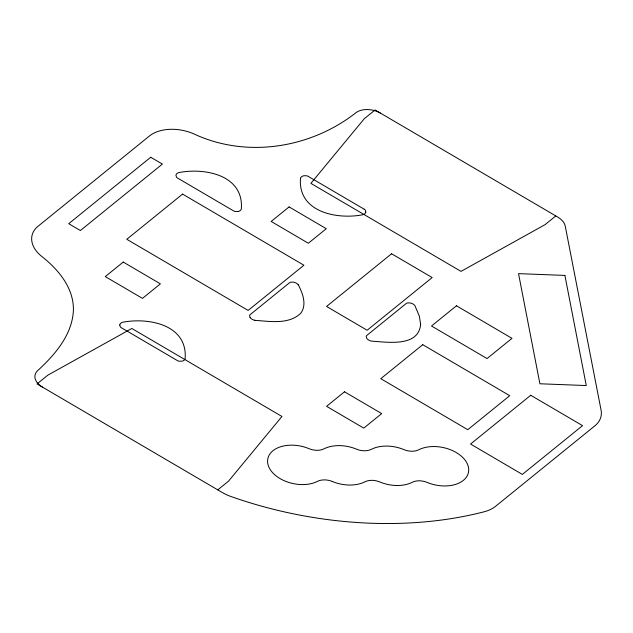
<?xml version="1.0" encoding="UTF-8"?>
<svg xmlns="http://www.w3.org/2000/svg" width="633" height="633" viewBox="0 0 633 633"><rect width="100%" height="100%" fill="white"/><g stroke="black" fill="none" stroke-linecap="round" stroke-linejoin="round"><path stroke-width="0.95" d="M119.756 325.053L120.349 326.881A3.743 2.39 12.1 0 0 121.394 327.759L177.414 360.604A3.743 2.39 12.1 0 0 178.846 361.174L181.877 361.221A6.306 4.035 12.1 0 0 185.153 358.5C187.629 324.61 148.597 317.331 122.842 322.221A6.298 4.035 12.1 0 0 119.764 325.053M365.819 212.158L365.273 210.109A3.743 2.39 12.1 0 0 364.22 209.222M300.493 178.253C297.739 212.118 336.685 219.643 362.456 214.84A6.306 4.035 12.1 0 0 365.803 212.158M217.768 489.879L228.529 481.151L281.954 416.482L131.822 328.464L47.791 375.187L37.03 383.914L222.215 492.482A36.105 23.112 12.1 0 0 231.021 496.541A308.239 197.306 12.1 0 0 484.324 511.733A36.105 23.112 12.1 0 0 495.489 506.368L594.885 425.827A36.105 23.112 12.1 0 0 601.065 410.073L565.237 226.092A18.056 11.56 12.1 0 0 557.815 217.111L375.076 109.976L364.307 118.695L310.882 183.364L461.014 271.383L545.045 224.66L555.814 215.94M238.055 211.517L235.025 211.469A3.743 2.39 12.1 0 1 233.593 210.9L177.572 178.055A3.743 2.39 12.1 0 1 176.528 177.177L175.942 175.349A6.298 4.035 12.1 0 1 179.036 172.532C204.791 167.595 243.784 174.922 241.355 208.795A6.306 4.035 12.1 0 1 238.048 211.501M254.838 320.314C269.959 321.366 288.933 324.832 300.904 313.098C307.06 304.473 302.621 293.126 298.27 284.747M364.22 209.222L308.2 176.378A3.743 2.39 12.1 0 0 306.776 175.808L304.062 175.705A6.298 4.035 12.1 0 0 300.533 178.261M250.075 317.552L249.568 315.495A3.743 2.39 12.1 0 1 250.17 314.633L289.566 282.714A3.743 2.39 12.1 0 1 290.705 282.168L293.372 282.112A6.298 4.035 12.1 0 1 298.238 284.755M42.451 387.095A18.056 11.56 12.1 0 1 37.695 370.606C54.818 354.844 71.988 335.213 73.388 310.85C74.188 288.411 58.584 269.65 41.881 256.539A36.105 23.112 12.1 0 1 38.138 226.179L149.38 136.032A36.105 23.112 12.1 0 1 193.461 133.713C246.364 158.638 310.716 148.304 356.134 112.563A18.056 11.56 12.1 0 1 380.496 113.157M254.838 320.298A6.306 4.035 12.1 0 1 250.098 317.552M420.621 324.397C418.635 347.367 387.087 342.113 371.468 341.116A6.306 4.035 12.1 0 1 366.736 338.354L366.206 336.297A3.743 2.39 12.1 0 1 366.808 335.435L406.204 303.516A3.743 2.39 12.1 0 1 407.343 302.97L410.01 302.914A6.298 4.035 12.1 0 1 414.876 305.557L419.323 316.096L420.621 324.397M150.725 157.245L68.728 223.694L80.391 230.531L162.388 164.082L150.725 157.245M182.573 194.094L126.79 239.298L248.128 310.431L303.911 265.227L182.573 194.094M123.229 262.054L105.292 276.589L142.457 298.38L160.394 283.845L123.229 262.054M289.099 206.912L271.161 221.447L308.334 243.238L326.272 228.703L289.099 206.912M391.582 253.762L326.557 306.451L367.148 330.252L432.165 277.563L391.582 253.762M344.51 391.795L326.581 406.331L363.746 428.122L381.683 413.586L344.51 391.795M456.456 305.786L431.516 326.003L487.046 358.563L511.986 338.346L456.456 305.786M422.749 344.684L380.789 378.692L467.771 429.696L509.739 395.688L422.749 344.684M530.739 395.277L470.556 444.05L522.352 474.418L582.542 425.645L530.739 395.277M564.897 275.418L518.53 273.638L539.902 383.772L586.277 385.552L564.897 275.418M332.325 481.491A13.538 8.664 12.1 0 0 317.544 481.341A29.87 19.117 12.1 0 1 278.607 477.693A29.87 19.117 12.1 0 1 271.913 451.63A29.87 19.117 12.1 0 1 309.165 448.718A13.538 8.664 12.1 0 0 323.946 448.86A29.87 19.117 12.1 0 1 356.561 449.177A13.538 8.664 12.1 0 0 371.342 449.319A29.87 19.117 12.1 0 1 403.957 449.636A13.538 8.664 12.1 0 0 418.737 449.778A29.87 19.117 12.1 0 1 457.675 453.426A29.87 19.117 12.1 0 1 464.369 479.49A29.87 19.117 12.1 0 1 427.117 482.401A13.538 8.664 12.1 0 0 412.328 482.259A29.87 19.117 12.1 0 1 379.721 481.942A13.538 8.664 12.1 0 0 364.94 481.8A29.87 19.117 12.1 0 1 332.325 481.491"/></g></svg>
